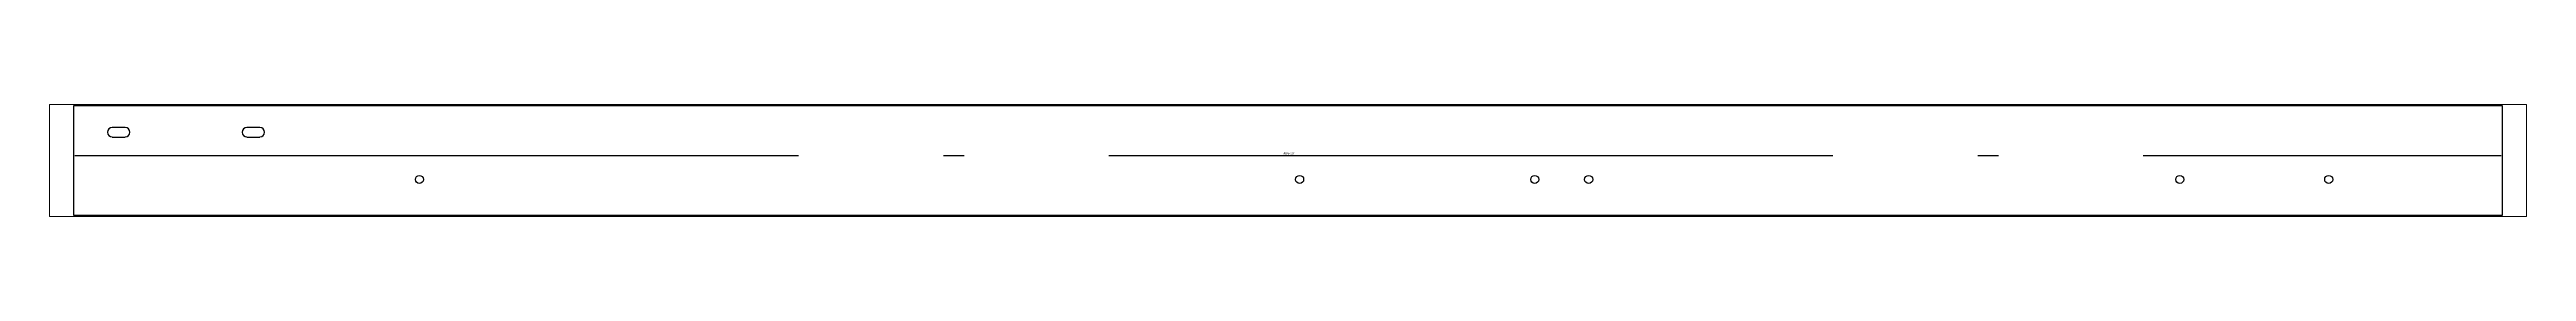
# Paper-space layout 'Layout1' of a CAD drawing. Header units: millimetres. Extents: x 0 to 257, y 92 to 103.
# The model-space entities are those that its viewports show. They can reach past a viewport. Long polylines and large blocks are cut down to what shows.
import ezdxf

# ---------------------------------------------------------------- set-up
doc = ezdxf.new("R2010")
doc.units = ezdxf.units.MM
doc.header["$LTSCALE"] = 25
doc.linetypes.add('DASHDOT', pattern=[1, 0.7, -0.14, 0.02, -0.14])
for name, color, linetype in [('3_Pezzi', 7, 'Continuous'), ('5_Bulloni', 7, 'Continuous'), ('98_Cartiglio', 7, 'Continuous')]:
    doc.layers.add(name, color=color, linetype=linetype)
doc.styles.add('SHX_Style', font='MONOTXT')

msp = doc.modelspace()

# ---------------------------------------------------------------- linework, layer by layer
at = {"layer": '3_Pezzi', "color": 3, "linetype": 'Continuous'}
for p, q in [((0, 5.7), (0, 61.5)), ((0, 61.5), (2703.7, 61.5)), ((2703.7, 61.5), (2703.7, 5.7)), ((0, -61.5), (0, 5.7)), ((2703.7, 5.7), (2703.7, -61.5)), ((2703.7, -61.5), (0, -61.5))]:
    msp.add_line(p, q, dxfattribs=at)
at = {"layer": '5_Bulloni', "color": 4, "linetype": 'Continuous'}
for p, q in [((57.2, 36.7), (42.8, 36.7)), ((207.2, 36.7), (192.8, 36.7)), ((42.8, 26.2), (57.2, 26.2)), ((192.8, 26.2), (207.2, 26.2))]:
    msp.add_line(p, q, dxfattribs=at)
at = {"layer": '5_Bulloni', "color": 2, "linetype": 'Continuous'}
for centre in [(384.8, -21.2), (384.8, -21.2), (1364.8, -21.2), (1364.8, -21.2), (1626.6, -21.2), (1626.6, -21.2), (1686.6, -21.2), (1686.6, -21.2), (2344.8, -21.2), (2344.8, -21.2), (2510.6, -21.2), (2510.6, -21.2)]:
    msp.add_circle(centre, 4.5, dxfattribs=at)
at = {"layer": '5_Bulloni', "color": 4, "linetype": 'Continuous'}
for centre, start, end in [((42.8, 31.5), 90, 270), ((57.2, 31.5), 270, 90), ((192.8, 31.5), 90, 270), ((207.2, 31.5), 270, 90)]:
    msp.add_arc(centre, 5.25, start, end, dxfattribs=at)
at = {"layer": '98_Cartiglio', "color": 1, "linetype": 'DASHDOT', "ltscale": 0.4}
msp.add_line((1, 5.7), (2702.7, 5.7), dxfattribs=at)

# ---------------------------------------------------------------- texts
at = {"layer": '98_Cartiglio', "color": 2, "linetype": 'Continuous', "style": 'SHX_Style', "width": 0.8}
msp.add_text('Ang=90°', height=2.5, dxfattribs=at).set_placement((1346.8, 6.7))

psp = doc.layouts.get("Layout1")

# ---------------------------------------------------------------- viewports
at = {"layer": '0'}
psp.add_viewport(center=(128.5, 97.5), size=(257, 11.68546), view_center_point=(1351.87, 0), view_height=125.3939, dxfattribs=at)

doc.saveas('drawing.dxf')
